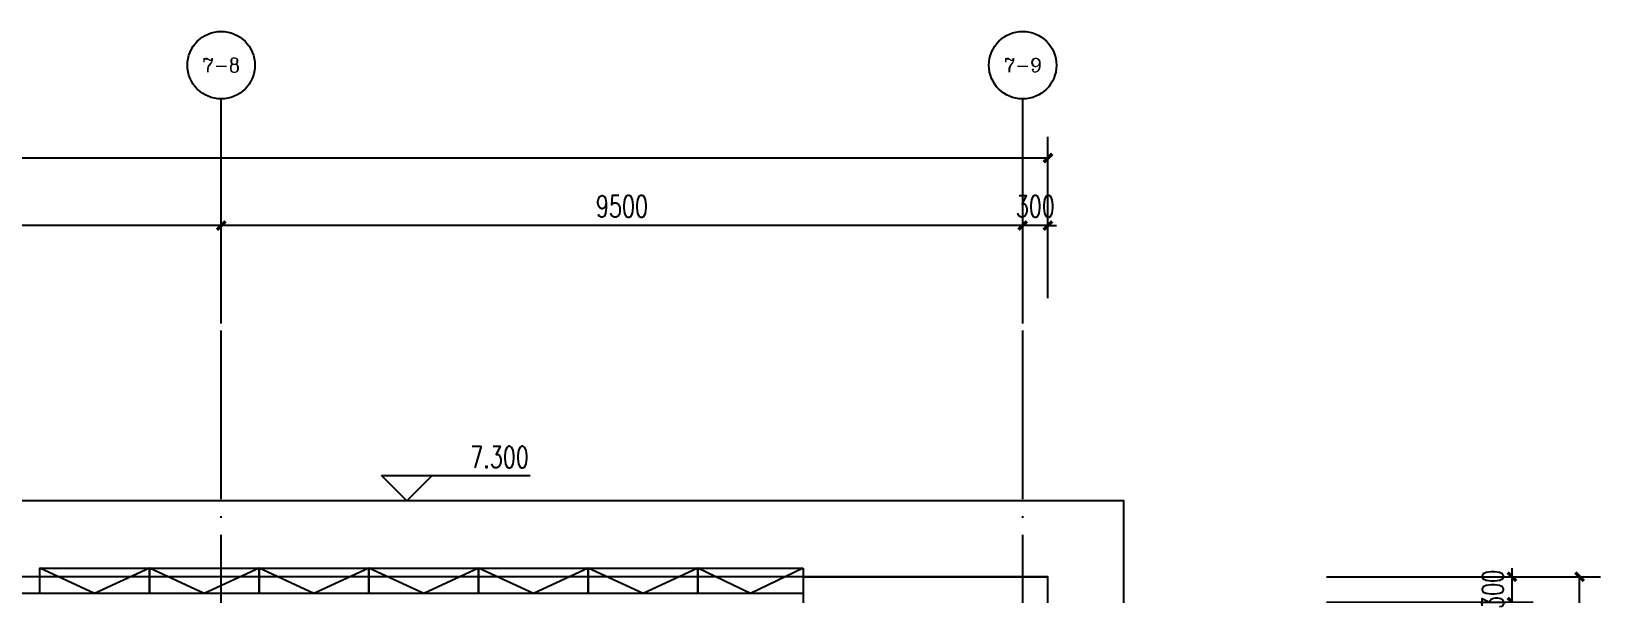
# Model space of a CAD drawing. Extents: x -621157 to 1764546, y -106808 to 741893.
# Drawn here: x 595819 to 614419, y 35623 to 42283 of the extents above; entities that cross this region are included whole.
import ezdxf
from ezdxf.enums import TextEntityAlignment as Align
from ezdxf.xclip import XClip

# ---------------------------------------------------------------- set-up
doc = ezdxf.new("R2010")
doc.units = 0
doc.header["$LTSCALE"] = 1000
doc.header["$MEASUREMENT"] = 0
doc.header["$XCLIPFRAME"] = 0
doc.linetypes.add('XREF-A-101-平面图_t3$0$DOTE', pattern=[2.42, 2, -0.2, 0.02, -0.2])
for name, color, linetype in [('0-底图', 7, 'Continuous'), ('AXIS_TEXT', 7, 'Continuous'), ('XREF-A-101-平面图_t3$0$A-CURTWALL', 8, 'Continuous'), ('XREF-A-101-平面图_t3$0$A-DIM_ELEV', 8, 'Continuous'), ('XREF-A-101-平面图_t3$0$A-DOTE', 8, 'Continuous'), ('XREF-A-101-平面图_t3$0$A-ROOF', 8, 'Continuous'), ('XREF-A-101-平面图_t3$0$A-SEE', 8, 'Continuous'), ('XREF-A-101-平面图_t3$0$A-WALL-FILL', 8, 'Continuous'), ('XREF-A-101-平面图_t3$0$A-开启符号', 8, 'Continuous'), ('XREF-A-101-平面图_t3$0$AXIS', 8, 'Continuous')]:
    doc.layers.add(name, color=color, linetype=linetype)
doc.styles.add('COMPLEX', font='COMPLEX')
doc.styles.add('XREF-A-101-平面图_t3$0$A-AXIS-LABEL', font='COMPLEX', dxfattribs={"bigfont": 'GBCBIG'})
doc.styles.add('XREF-A-101-平面图_t3$0$A-DIM_T3', font='SIMPLEX', dxfattribs={"width": 0.705882, "bigfont": 'GBCBIG'})
doc.styles.add('XREF-A-101-平面图_t3$0$A-STANDARD', font='SIMPLEX', dxfattribs={"bigfont": 'GBCBIG'})
doc.dimstyles.new('XREF-A-101-平面图_t3$0$A-DIM-100', dxfattribs={"dimscale": 100, "dimtxt": 2.55, "dimasz": 1, "dimexe": 2.5, "dimexo": 3, "dimgap": 1, "dimtad": 1, "dimdec": 0, "dimzin": 0, "dimdsep": 46, "dimtxsty": 'XREF-A-101-平面图_t3$0$A-DIM_T3', "dimblk": 'XREF-A-101-平面图_t3$0$_ArchTick', "dimcen": 0.09, "dimclrt": 7, "dimazin": 2, "dimtfac": 1, "dimtdec": 0, "dimtix": 1, "dimtmove": 2, "dimatfit": 3, "dimfxl": 0, "dimtolj": 1, "dimtzin": 0, "dimarcsym": 0})

# ---------------------------------------------------------------- blocks, each defined once
blk = doc.blocks.new('XREF-A-101-平面图_t3$0$_ArchTick')
at = {"color": 0, "linetype": 'ByBlock', "const_width": 0.4}
blk.add_lwpolyline([(-0.5, -0.5), (0.5, 0.5)], dxfattribs=at)
blk = doc.blocks.new('*D25432')
at = {"layer": 'Defpoints', "color": 0}
for p in [(69800, 40300), (73100, 40300), (69800, -300)]:
    blk.add_point(p, dxfattribs=at)
at = {"layer": 'XREF-A-101-平面图_t3$0$AXIS', "color": 0, "lineweight": -2}
for p, q in [((70100, 40300), (73350, 40300)), ((73100, -300), (73100, 40300)), ((70100, -300), (73350, -300))]:
    blk.add_line(p, q, dxfattribs=at)
at = {"layer": 'XREF-A-101-平面图_t3$0$AXIS', "color": 0, "linetype": 'ByBlock', "lineweight": -2, "xscale": 100, "yscale": 100, "zscale": 100}
for p, rotation in [((73100, 40300), 90), ((73100, -300), 270)]:
    blk.add_blockref('XREF-A-101-平面图_t3$0$_ArchTick', p, dxfattribs=dict(at, rotation=rotation))
at = {"layer": 'XREF-A-101-平面图_t3$0$AXIS', "color": 7, "insert": (72873, 20000), "char_height": 255, "attachment_point": 5, "rotation": 90, "style": 'XREF-A-101-平面图_t3$0$A-DIM_T3'}
blk.add_mtext('\\A1;40600', dxfattribs=at)
blk = doc.blocks.new('*D25440')
at = {"layer": 'Defpoints', "color": 0}
for p in [(69800, 40300), (72300, 40300), (69800, 40000)]:
    blk.add_point(p, dxfattribs=at)
at = {"layer": 'XREF-A-101-平面图_t3$0$AXIS', "color": 0, "lineweight": -2}
for p, q in [((72300, 40300), (72300, 40400)), ((70100, 40300), (72550, 40300)), ((72300, 40000), (72300, 40300)), ((70100, 40000), (72550, 40000)), ((72300, 40000), (72300, 39900))]:
    blk.add_line(p, q, dxfattribs=at)
at = {"layer": 'XREF-A-101-平面图_t3$0$AXIS', "color": 0, "linetype": 'ByBlock', "lineweight": -2, "xscale": 100, "yscale": 100, "zscale": 100}
for p, rotation in [((72300, 40300), 270), ((72300, 40000), 90)]:
    blk.add_blockref('XREF-A-101-平面图_t3$0$_ArchTick', p, dxfattribs=dict(at, rotation=rotation))
at = {"layer": 'XREF-A-101-平面图_t3$0$AXIS', "color": 7, "insert": (72073, 40150), "char_height": 255, "attachment_point": 5, "rotation": 90, "style": 'XREF-A-101-平面图_t3$0$A-DIM_T3'}
blk.add_mtext('\\A1;300', dxfattribs=at)
blk = doc.blocks.new('*D25452')
at = {"layer": 'Defpoints', "color": 0}
for p in [(66500, 44460), (66500, 43300), (66800, 43300)]:
    blk.add_point(p, dxfattribs=at)
at = {"layer": 'XREF-A-101-平面图_t3$0$AXIS', "color": 0, "lineweight": -2}
for p, q in [((66500, 43600), (66500, 44710)), ((66800, 43600), (66800, 44710)), ((66500, 44460), (66400, 44460)), ((66800, 44460), (66500, 44460)), ((66800, 44460), (66900, 44460))]:
    blk.add_line(p, q, dxfattribs=at)
at = {"layer": 'XREF-A-101-平面图_t3$0$AXIS', "color": 0, "linetype": 'ByBlock', "lineweight": -2, "xscale": 100, "yscale": 100, "zscale": 100}
blk.add_blockref('XREF-A-101-平面图_t3$0$_ArchTick', (66500, 44460), dxfattribs=at)
at = {"layer": 'XREF-A-101-平面图_t3$0$AXIS', "color": 0, "linetype": 'ByBlock', "lineweight": -2, "xscale": 100, "yscale": 100, "zscale": 100, "rotation": 180}
blk.add_blockref('XREF-A-101-平面图_t3$0$_ArchTick', (66800, 44460), dxfattribs=at)
at = {"layer": 'XREF-A-101-平面图_t3$0$AXIS', "color": 7, "insert": (66650, 44687), "char_height": 255, "attachment_point": 5, "style": 'XREF-A-101-平面图_t3$0$A-DIM_T3'}
blk.add_mtext('\\A1;300', dxfattribs=at)
blk = doc.blocks.new('*D25453')
at = {"layer": 'Defpoints', "color": 0}
for p in [(57000, 44460), (57000, 43300), (66500, 43300)]:
    blk.add_point(p, dxfattribs=at)
at = {"layer": 'XREF-A-101-平面图_t3$0$AXIS', "color": 0, "lineweight": -2}
for p, q in [((57000, 43600), (57000, 44710)), ((66500, 43600), (66500, 44710)), ((66500, 44460), (57000, 44460))]:
    blk.add_line(p, q, dxfattribs=at)
at = {"layer": 'XREF-A-101-平面图_t3$0$AXIS', "color": 0, "linetype": 'ByBlock', "lineweight": -2, "xscale": 100, "yscale": 100, "zscale": 100, "rotation": 180}
blk.add_blockref('XREF-A-101-平面图_t3$0$_ArchTick', (57000, 44460), dxfattribs=at)
at = {"layer": 'XREF-A-101-平面图_t3$0$AXIS', "color": 0, "linetype": 'ByBlock', "lineweight": -2, "xscale": 100, "yscale": 100, "zscale": 100}
blk.add_blockref('XREF-A-101-平面图_t3$0$_ArchTick', (66500, 44460), dxfattribs=at)
at = {"layer": 'XREF-A-101-平面图_t3$0$AXIS', "color": 7, "insert": (61750, 44687), "char_height": 255, "attachment_point": 5, "style": 'XREF-A-101-平面图_t3$0$A-DIM_T3'}
blk.add_mtext('\\A1;9500', dxfattribs=at)
blk = doc.blocks.new('*D25454')
at = {"layer": 'Defpoints', "color": 0}
for p in [(47500, 44460), (47500, 43300), (57000, 43300)]:
    blk.add_point(p, dxfattribs=at)
at = {"layer": 'XREF-A-101-平面图_t3$0$AXIS', "color": 0, "lineweight": -2}
for p, q in [((47500, 43600), (47500, 44710)), ((57000, 43600), (57000, 44710)), ((57000, 44460), (47500, 44460))]:
    blk.add_line(p, q, dxfattribs=at)
at = {"layer": 'XREF-A-101-平面图_t3$0$AXIS', "color": 0, "linetype": 'ByBlock', "lineweight": -2, "xscale": 100, "yscale": 100, "zscale": 100, "rotation": 180}
blk.add_blockref('XREF-A-101-平面图_t3$0$_ArchTick', (47500, 44460), dxfattribs=at)
at = {"layer": 'XREF-A-101-平面图_t3$0$AXIS', "color": 0, "linetype": 'ByBlock', "lineweight": -2, "xscale": 100, "yscale": 100, "zscale": 100}
blk.add_blockref('XREF-A-101-平面图_t3$0$_ArchTick', (57000, 44460), dxfattribs=at)
at = {"layer": 'XREF-A-101-平面图_t3$0$AXIS', "color": 7, "insert": (52250, 44687), "char_height": 255, "attachment_point": 5, "style": 'XREF-A-101-平面图_t3$0$A-DIM_T3'}
blk.add_mtext('\\A1;9500', dxfattribs=at)
blk = doc.blocks.new('_AXISO')
blk.add_circle((0, 0), 0.5)
at = {"layer": 'AXIS_TEXT', "style": 'COMPLEX'}
blk.add_attdef('A', text='', height=0.56, dxfattribs=at).set_placement((-0.25, -0.28), (0.25, -0.28), align=Align.FIT)
blk = doc.blocks.new('*D25463')
at = {"layer": 'Defpoints', "color": 0}
for p in [(-300, 45260), (-300, 43300), (66800, 43300)]:
    blk.add_point(p, dxfattribs=at)
at = {"layer": 'XREF-A-101-平面图_t3$0$AXIS', "color": 0, "lineweight": -2}
for p, q in [((-300, 43600), (-300, 45510)), ((66800, 43600), (66800, 45510)), ((66800, 45260), (-300, 45260))]:
    blk.add_line(p, q, dxfattribs=at)
at = {"layer": 'XREF-A-101-平面图_t3$0$AXIS', "color": 0, "linetype": 'ByBlock', "lineweight": -2, "xscale": 100, "yscale": 100, "zscale": 100, "rotation": 180}
blk.add_blockref('XREF-A-101-平面图_t3$0$_ArchTick', (-300, 45260), dxfattribs=at)
at = {"layer": 'XREF-A-101-平面图_t3$0$AXIS', "color": 0, "linetype": 'ByBlock', "lineweight": -2, "xscale": 100, "yscale": 100, "zscale": 100}
blk.add_blockref('XREF-A-101-平面图_t3$0$_ArchTick', (66800, 45260), dxfattribs=at)
at = {"layer": 'XREF-A-101-平面图_t3$0$AXIS', "color": 7, "insert": (33250, 45487), "char_height": 255, "attachment_point": 5, "style": 'XREF-A-101-平面图_t3$0$A-DIM_T3'}
blk.add_mtext('\\A1;67100', dxfattribs=at)
blk = doc.blocks.new('XREF-A-101-平面图_t3$0$轴网(2)')
at = {"layer": 'XREF-A-101-平面图_t3$0$A-DOTE', "linetype": 'XREF-A-101-平面图_t3$0$DOTE'}
for p, q in [((57000, -3300), (57000, 43300)), ((66500, -3300), (66500, 43300))]:
    blk.add_line(p, q, dxfattribs=at)
at = {"layer": 'XREF-A-101-平面图_t3$0$AXIS'}
for p, q in [((57000, 43300), (57000, 45959.5)), ((66500, 43300), (66500, 45959.5))]:
    blk.add_line(p, q, dxfattribs=at)
ref = blk.add_blockref('_AXISO', (57000, 46359.5), dxfattribs=dict(at, xscale=800, yscale=800, zscale=800))
ref.add_attrib('A', '7-8', dxfattribs={"color": 7, "height": 168.54, "style": 'XREF-A-101-平面图_t3$0$A-AXIS-LABEL', "width": 0.933333}).set_placement((56775.3, 46275.2), (57224.7, 46275.2), align=Align.FIT)
ref = blk.add_blockref('_AXISO', (66500, 46359.5), dxfattribs=dict(at, xscale=800, yscale=800, zscale=800))
ref.add_attrib('A', '7-9', dxfattribs={"color": 7, "height": 168.54, "style": 'XREF-A-101-平面图_t3$0$A-AXIS-LABEL', "width": 0.933333}).set_placement((66275.3, 46275.2), (66724.7, 46275.2), align=Align.FIT)
for p1, p2, distance, picture, middle in [((66800, 43300), (-300, 43300), -1959.5, '*D25463', (33250, 45487)), ((57000, 43300), (47500, 43300), -1159.5, '*D25454', (52250, 44687)), ((66500, 43300), (57000, 43300), -1159.5, '*D25453', (61750, 44687)), ((66800, 43300), (66500, 43300), -1159.5, '*D25452', (66650, 44687)), ((69800, 40000), (69800, 40300), -2500, '*D25440', (72072.5, 40150)), ((69800, -300), (69800, 40300), -3300, '*D25432', (72872.5, 20000))]:
    dim = blk.add_aligned_dim(p1=p1, p2=p2, distance=distance, dimstyle='XREF-A-101-平面图_t3$0$A-DIM-100', dxfattribs=at)
    dim.commit()
    dim.dimension.update_dxf_attribs({"geometry": picture, "text_midpoint": middle})
blk = doc.blocks.new('XREF-A-101-平面图_t3')
at = {"layer": 'XREF-A-101-平面图_t3$0$A-CURTWALL'}
blk.add_line((263900, 140100), (248400, 140100), dxfattribs=at)
at = {"layer": 'XREF-A-101-平面图_t3$0$A-DIM_ELEV'}
for p, q in [((259202, 141200), (258902, 141500)), ((258902, 141500), (260662, 141500)), ((259202, 141200), (259502, 141500))]:
    blk.add_line(p, q, dxfattribs=at)
at = {"layer": 'XREF-A-101-平面图_t3$0$A-ROOF'}
blk.add_lwpolyline([(266800, 127600), (267700, 127600), (267700, 141200), (247200, 141200), (247200, 140300)], dxfattribs=at)
at = {"layer": 'XREF-A-101-平面图_t3$0$A-SEE'}
blk.add_lwpolyline([(266800, 128200), (266800, 140300), (248400, 140300)], dxfattribs=at)
at = {"layer": 'XREF-A-101-平面图_t3$0$A-WALL-FILL', "color": 171}
for p, q in [((263900, 140300), (266800, 140300)), ((263900, 140300), (263900, 139900)), ((266800, 138500), (266800, 140300))]:
    blk.add_line(p, q, dxfattribs=at)
at = {"layer": 'XREF-A-101-平面图_t3$0$A-开启符号', "linetype": 'Continuous'}
for points in [[(256150, 140400), (256150, 140100), (254850, 140100), (254850, 140400)], [(257450, 140400), (257450, 140100), (256150, 140100), (256150, 140400)], [(258750, 140400), (258750, 140100), (257450, 140100), (257450, 140400)], [(260050, 140400), (260050, 140100), (258750, 140100), (258750, 140400)], [(261350, 140400), (261350, 140100), (260050, 140100), (260050, 140400)], [(262650, 140400), (262650, 140100), (261350, 140100), (261350, 140400)], [(263900, 140400), (263900, 140100), (262650, 140100), (262650, 140400)]]:
    blk.add_lwpolyline(points, close=True, dxfattribs=at)
for points in [[(256150, 140400), (255500, 140100), (254850, 140400)], [(257450, 140400), (256800, 140100), (256150, 140400)], [(258750, 140400), (258100, 140100), (257450, 140400)], [(260050, 140400), (259400, 140100), (258750, 140400)], [(261350, 140400), (260700, 140100), (260050, 140400)], [(262650, 140400), (262000, 140100), (261350, 140400)], [(263900, 140400), (263275, 140100), (262650, 140400)]]:
    blk.add_lwpolyline(points, dxfattribs=at)
at = {"layer": 'XREF-A-101-平面图_t3$0$A-DOTE'}
blk.add_blockref('XREF-A-101-平面图_t3$0$轴网(2)', (200000, 100000), dxfattribs=at)
at = {"layer": 'XREF-A-101-平面图_t3$0$A-DIM_ELEV', "color": 7, "style": 'XREF-A-101-平面图_t3$0$A-STANDARD', "width": 0.705882}
blk.add_text('7.300', height=255, dxfattribs=at).set_placement((259952, 141590))

msp = doc.modelspace()

# ---------------------------------------------------------------- block references
at = {"layer": '0-底图'}
ref = msp.add_blockref('XREF-A-101-平面图_t3', (341069, -104477), dxfattribs=at)
XClip(ref).set_block_clipping_path([(188448.3743934482, 126697.923506411), (279528.158095957, 147598.6090894251)])

doc.saveas('drawing.dxf')
